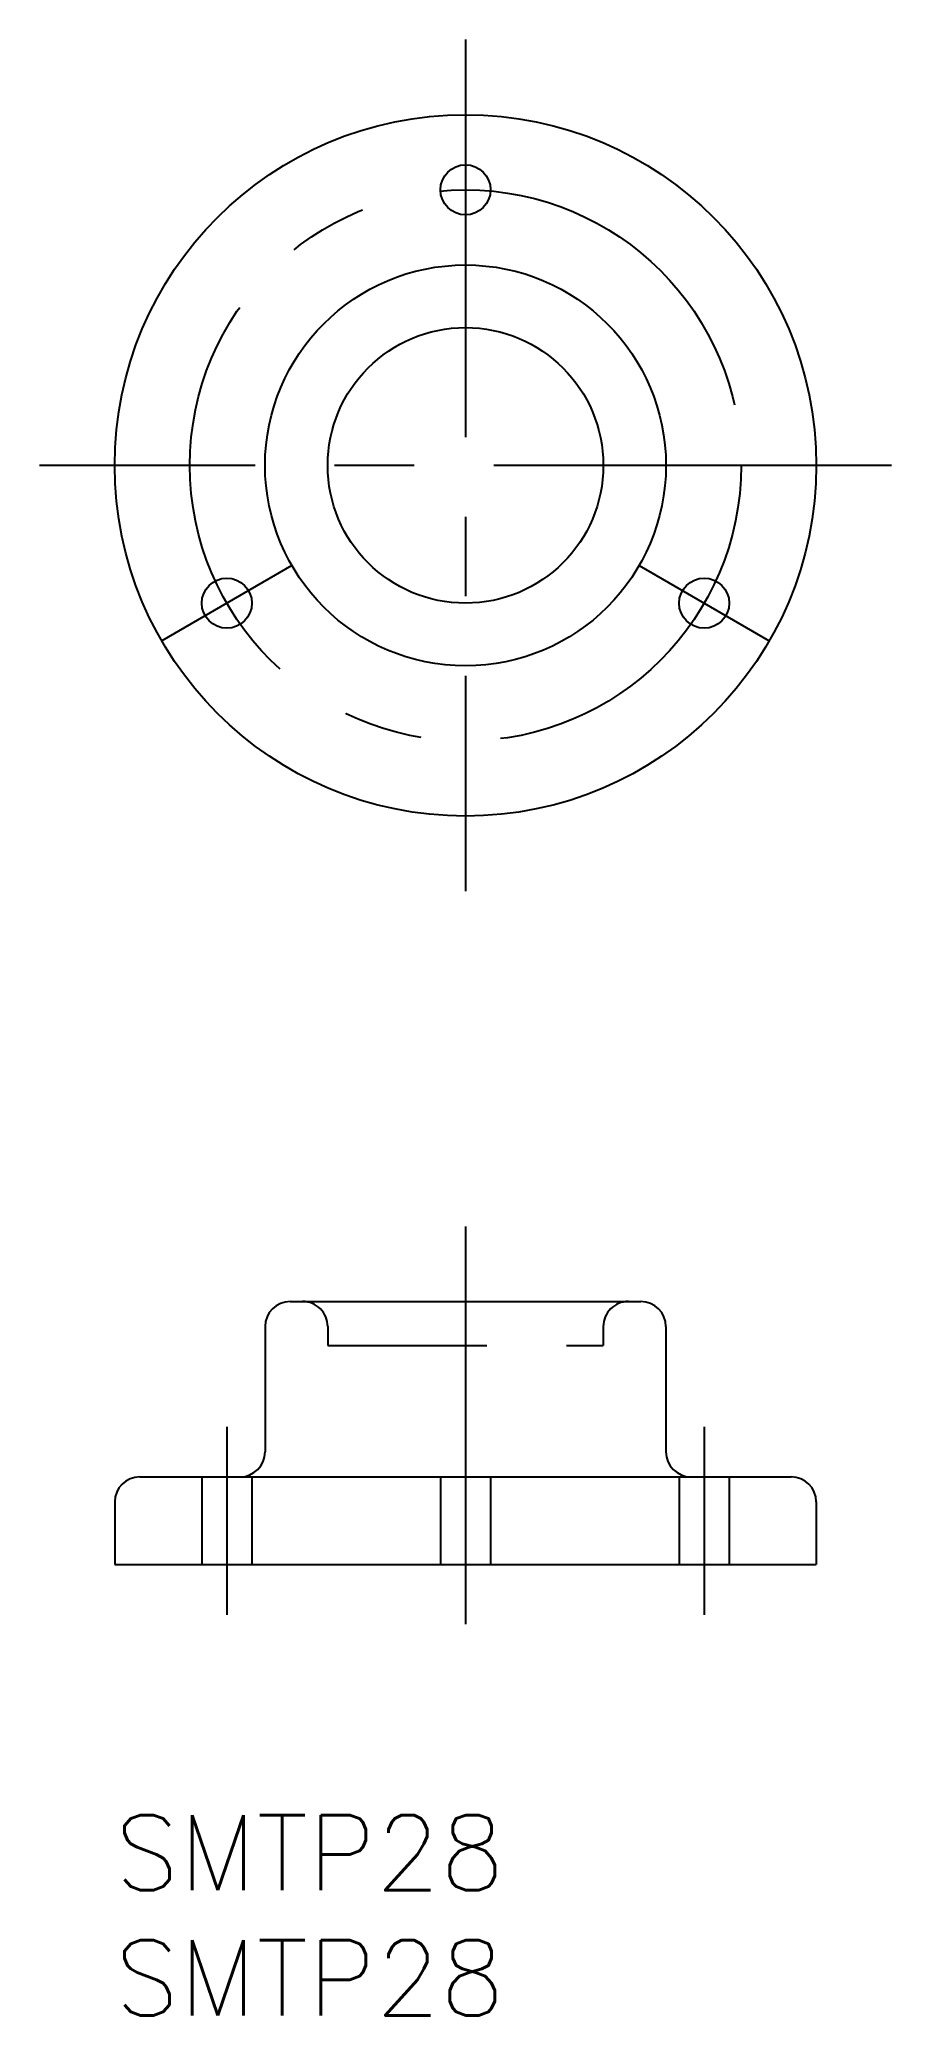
# Model space of a CAD drawing. Extents: x -3 to 31, y -8 to 70.9.
import ezdxf

# ---------------------------------------------------------------- set-up
doc = ezdxf.new("R2010")
doc.units = 0
doc.header["$LTSCALE"] = 0.5
doc.linetypes.add('CENTER', pattern=[50.8, 31.75, -6.35, 6.35, -6.35])
doc.linetypes.add('DASHED', pattern=[19.05, 12.7, -6.35])
for name, color, linetype in [('MSM_CENTER', 1, 'CENTER'), ('MSM_CONTINUOUS', 7, 'CONTINUOUS'), ('MSM_DASHED', 4, 'DASHED'), ('MSM_PART_NUMBER', 7, 'CONTINUOUS')]:
    doc.layers.add(name, color=color, linetype=linetype)
doc.styles.get("Standard").update_dxf_attribs({"font": 'txt.shx', "height": 3, "bigfont": 'bigfont.shx'})

msp = doc.modelspace()

# ---------------------------------------------------------------- linework, layer by layer
at = {"layer": 'MSM_CENTER'}
for p, q in [((14, 70.878), (14, 36.878)), ((31, 53.878), (-3, 53.878)), ((7.072, 49.878), (1.876, 46.878)), ((20.928, 49.878), (26.124, 46.878)), ((14, 23.5), (14, 7)), ((4.474, 15.5), (4.474, 8)), ((23.526, 15.5), (23.526, 8))]:
    msp.add_line(p, q, dxfattribs=at)
msp.add_circle((14, 53.878), 11, dxfattribs=at)
at = {"layer": 'MSM_CONTINUOUS'}
for p, q in [((7, 20.5), (7.5, 20.5)), ((7.5, 20.5), (20.5, 20.5)), ((20.5, 20.5), (21, 20.5)), ((6, 19.5), (6, 14.5)), ((22, 19.5), (22, 14.5)), ((1, 13.5), (27, 13.5)), ((0, 12.5), (0, 10)), ((28, 12.5), (28, 10)), ((0, 10), (28, 10))]:
    msp.add_line(p, q, dxfattribs=at)
for centre, radius in [((14, 53.878), 14), ((14, 64.878), 1), ((14, 53.878), 8), ((14, 53.878), 5.5), ((4.474, 48.378), 1), ((23.526, 48.378), 1)]:
    msp.add_circle(centre, radius, dxfattribs=at)
for centre, start, end in [((7, 19.5), 90, 180), ((21, 19.5), 0, 90), ((5, 14.5), 270, 0), ((23, 14.5), 180, 270), ((1, 12.5), 90, 180), ((27, 12.5), 0, 90)]:
    msp.add_arc(centre, 1, start, end, dxfattribs=at)
at = {"layer": 'MSM_DASHED'}
for p, q in [((8.5, 19.5), (8.5, 18.75)), ((19.5, 19.5), (19.5, 18.75)), ((8.5, 18.75), (19.5, 18.75)), ((3.474, 13.5), (3.474, 10)), ((5.474, 13.5), (5.474, 10)), ((13, 13.5), (13, 10)), ((15, 13.5), (15, 10)), ((22.526, 13.5), (22.526, 10)), ((24.526, 13.5), (24.526, 10))]:
    msp.add_line(p, q, dxfattribs=at)
for centre, start, end in [((7.5, 19.5), 0, 90), ((20.5, 19.5), 90, 180)]:
    msp.add_arc(centre, 1, start, end, dxfattribs=at)

# ---------------------------------------------------------------- texts
at = {"layer": 'MSM_PART_NUMBER'}
for p in [(0, -3), (0, -8)]:
    msp.add_text('SMTP28', height=3, dxfattribs=at).set_placement(p)

doc.saveas('drawing.dxf')
